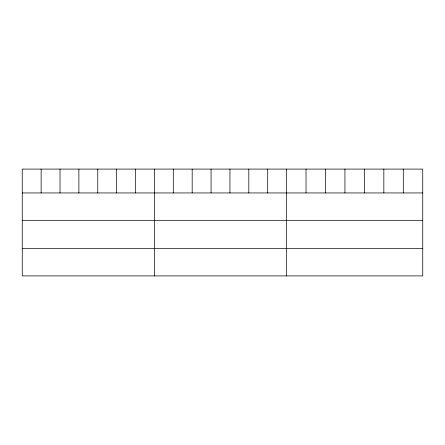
<?xml version="1.0" encoding="UTF-8"?>
<svg xmlns="http://www.w3.org/2000/svg" width="445" height="445" viewBox="0 0 445 445"><rect width="100%" height="100%" fill="white"/><g stroke="black" fill="none" stroke-linecap="round" stroke-linejoin="round"><path stroke-width="0.67" d="M422.75 192.946L422.75 275.911L22.25 275.911L22.25 169.089L422.75 169.089L422.75 192.946L22.25 192.946M22.25 220.325L422.75 220.325M22.25 248.533L422.75 248.533M403.298 169.089L403.298 192.946M383.846 169.089L383.846 192.946M364.394 169.089L364.394 192.946M344.936 169.089L344.936 192.946M325.484 169.089L325.484 192.946M306.032 169.089L306.032 192.946M286.58 169.089L286.58 275.911M267.701 169.089L267.701 192.946M248.816 169.089L248.816 192.946M229.937 169.089L229.937 192.946M211.058 169.089L211.058 192.946M192.179 169.089L192.179 192.946M173.294 169.089L173.294 192.946M154.415 169.089L154.415 275.911M135.536 169.089L135.536 192.946M116.651 169.089L116.651 192.946M97.772 169.089L97.772 192.946M78.893 169.089L78.893 192.946M60.014 169.089L60.014 192.946M41.129 169.089L41.129 192.946"/></g></svg>
